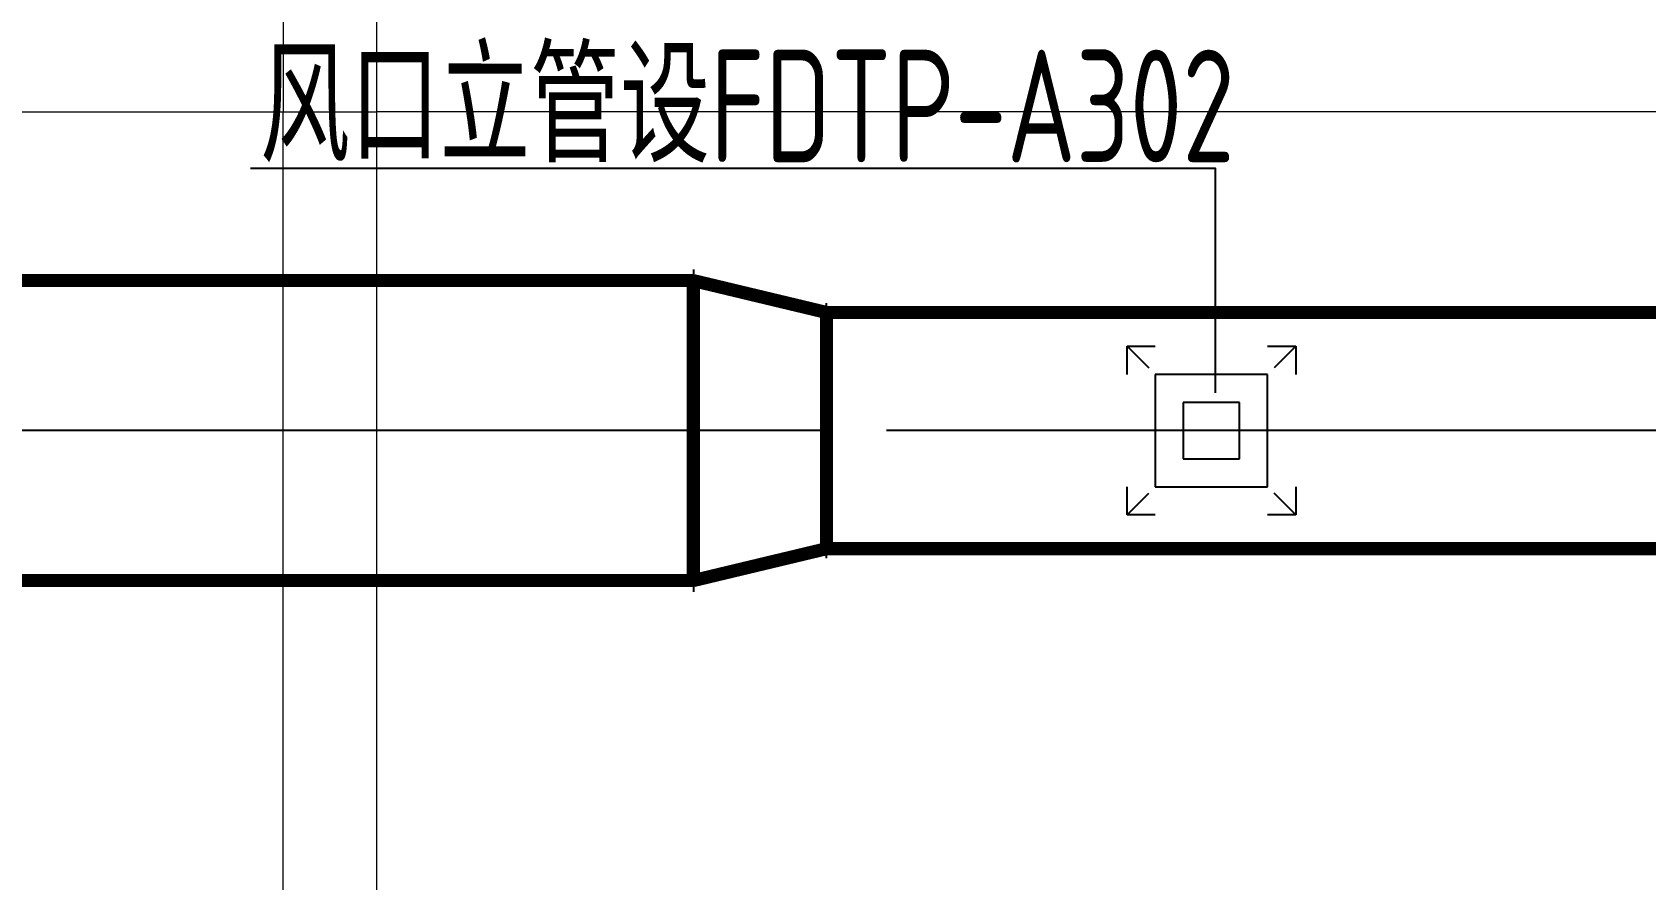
# Model space of a CAD drawing. Extents: x 4 to 13611208, y -605838 to 574722.
# Drawn here: x 13278103 to 13282405, y 189185 to 191471 of the extents above; entities that cross this region are included whole.
import ezdxf

# ---------------------------------------------------------------- set-up
doc = ezdxf.new("R2010")
doc.units = 0
doc.header["$LTSCALE"] = 1000
doc.header["$MEASUREMENT"] = 0
doc.linetypes.add('CENTER2', pattern=[28.575, 19.05, -3.175, 3.175, -3.175])
for name, color, linetype in [('DUCT-K-P标注', 7, 'Continuous'), ('DUCT-K-S中心线', 5, 'CENTER2'), ('DUCT-K-S法兰', 2, 'Continuous'), ('DUCT-K-S管', 40, 'Continuous'), ('DUCT-K-S管端线', 4, 'Continuous'), ('DUCT-K-S风口', 7, 'Continuous')]:
    doc.layers.add(name, color=color, linetype=linetype)
doc.layers.add('建筑底图', color=8, linetype='Continuous', lineweight=13)
doc.styles.add('RS9', font='gbenor.shx', dxfattribs={"width": 0.8, "height": 300, "bigfont": 'hztxt.shx'})

# ---------------------------------------------------------------- blocks, each defined once
blk = doc.blocks.new('_FZH')
blk.add_lwpolyline([(-0.5, -0.5), (0.5, -0.5), (0.5, 0.5), (-0.5, 0.5)], close=True)
blk = doc.blocks.new('$风口$00000060')
for p, q in [((-300, 300), (-200, 300)), ((-300, 200), (-300, 300)), ((-300, 300), (-222.8, 222.8)), ((200, 300), (300, 300)), ((300, 300), (222.8, 222.8)), ((300, 300), (300, 200)), ((-300, -300), (-300, -200)), ((-300, -300), (-222.8, -222.8)), ((300, -300), (222.8, -222.8)), ((300, -200), (300, -300)), ((-200, -300), (-300, -300)), ((300, -300), (200, -300))]:
    blk.add_line(p, q)
at = {"color": 0}
for p, q in [((-200, 200), (-200, -200)), ((200, 200), (-200, 200)), ((200, -200), (200, 200)), ((-100, 100), (-100, -100)), ((100, 100), (-100, 100)), ((100, -100), (100, 100)), ((-100, -100), (100, -100)), ((-200, -200), (200, -200))]:
    blk.add_line(p, q, dxfattribs=at)

msp = doc.modelspace()

# ---------------------------------------------------------------- linework, layer by layer
at = {"layer": 'DUCT-K-P标注', "elevation": 3735}
msp.add_lwpolyline([(13278684.9, 191109.1), (13281257.3, 191109.1), (13281257.3, 190509.5)], dxfattribs=at)
at = {"layer": 'DUCT-K-S中心线'}
for p, q in [((13279866, 190409.1), (13260872.3, 190409.1)), ((13280221.2, 190409.1), (13279866.2, 190409.1)), ((13299430.7, 190409.1), (13280221.4, 190409.1))]:
    msp.add_line(p, q, dxfattribs=at)
at = {"layer": 'DUCT-K-S法兰'}
for p, q in [((13279866.1, 190839.1), (13279866.1, 189979.1)), ((13280221.3, 190069.1), (13280221.3, 190749.1))]:
    msp.add_line(p, q, dxfattribs=at)
at = {"layer": 'DUCT-K-S法兰', "color": 18, "true_color": 0x000000}
for p in [(13279866, 190409.1, 4050), (13279866.2, 190409.1, 4050), (13280221.2, 190409.1, 4000), (13280221.4, 190409.1, 4000)]:
    msp.add_point(p, dxfattribs=at)
at = {"layer": 'DUCT-K-S管', "const_width": 35}
for points in [[(13279866, 190809.1), (13260872.3, 190809.1)], [(13279866, 190009.1), (13279866, 190809.1)], [(13280221.2, 190724.1), (13279866.2, 190809.1)], [(13299430.7, 190724.1), (13280221.4, 190724.1)], [(13280221.4, 190724.1), (13280221.4, 190094.1)], [(13280221.2, 190094.1), (13279866.2, 190009.1)], [(13280221.4, 190094.1), (13299430.7, 190094.1)], [(13260872.3, 190009.1), (13279866, 190009.1)]]:
    msp.add_lwpolyline(points, dxfattribs=at)
at = {"layer": 'DUCT-K-S管', "color": 18, "true_color": 0x000000}
for p in [(13279866.2, 190409.1, 4050), (13280221.2, 190409.1, 4000)]:
    msp.add_point(p, dxfattribs=at)
at = {"layer": 'DUCT-K-S管端线'}
for p, q in [((13279866.2, 190809.1), (13279866.2, 190009.1)), ((13280221.2, 190094.1), (13280221.2, 190724.1))]:
    msp.add_line(p, q, dxfattribs=at)
at = {"layer": '建筑底图', "color": 8}
for p, q in [((13274522.4, 191259.5), (13278772.4, 191259.5)), ((13278772.4, 189184.5), (13278772.4, 191259.5)), ((13279022.4, 189184.5), (13279022.4, 191259.5)), ((13283047.4, 191259.5), (13279022.4, 191259.5))]:
    msp.add_line(p, q, dxfattribs=at)

# ---------------------------------------------------------------- block references
at = {"layer": 'DUCT-K-S风口', "xscale": 0.75, "yscale": 0.75}
msp.add_blockref('$风口$00000060', (13281247.4, 190409.1, 3735), dxfattribs=at)
at = {"layer": '建筑底图', "color": 8, "xscale": 250, "yscale": 250, "zscale": 250, "rotation": 270}
msp.add_blockref('_FZH', (13278897.4, 191384.5), dxfattribs=at)

# ---------------------------------------------------------------- texts
at = {"layer": 'DUCT-K-P标注', "style": 'RS9', "width": 0.8}
msp.add_text('风口立管设FDTP-A302', height=300, rotation=359.9962, dxfattribs=at).set_placement((13278710.5, 191125, 3225))

doc.saveas('drawing.dxf')
